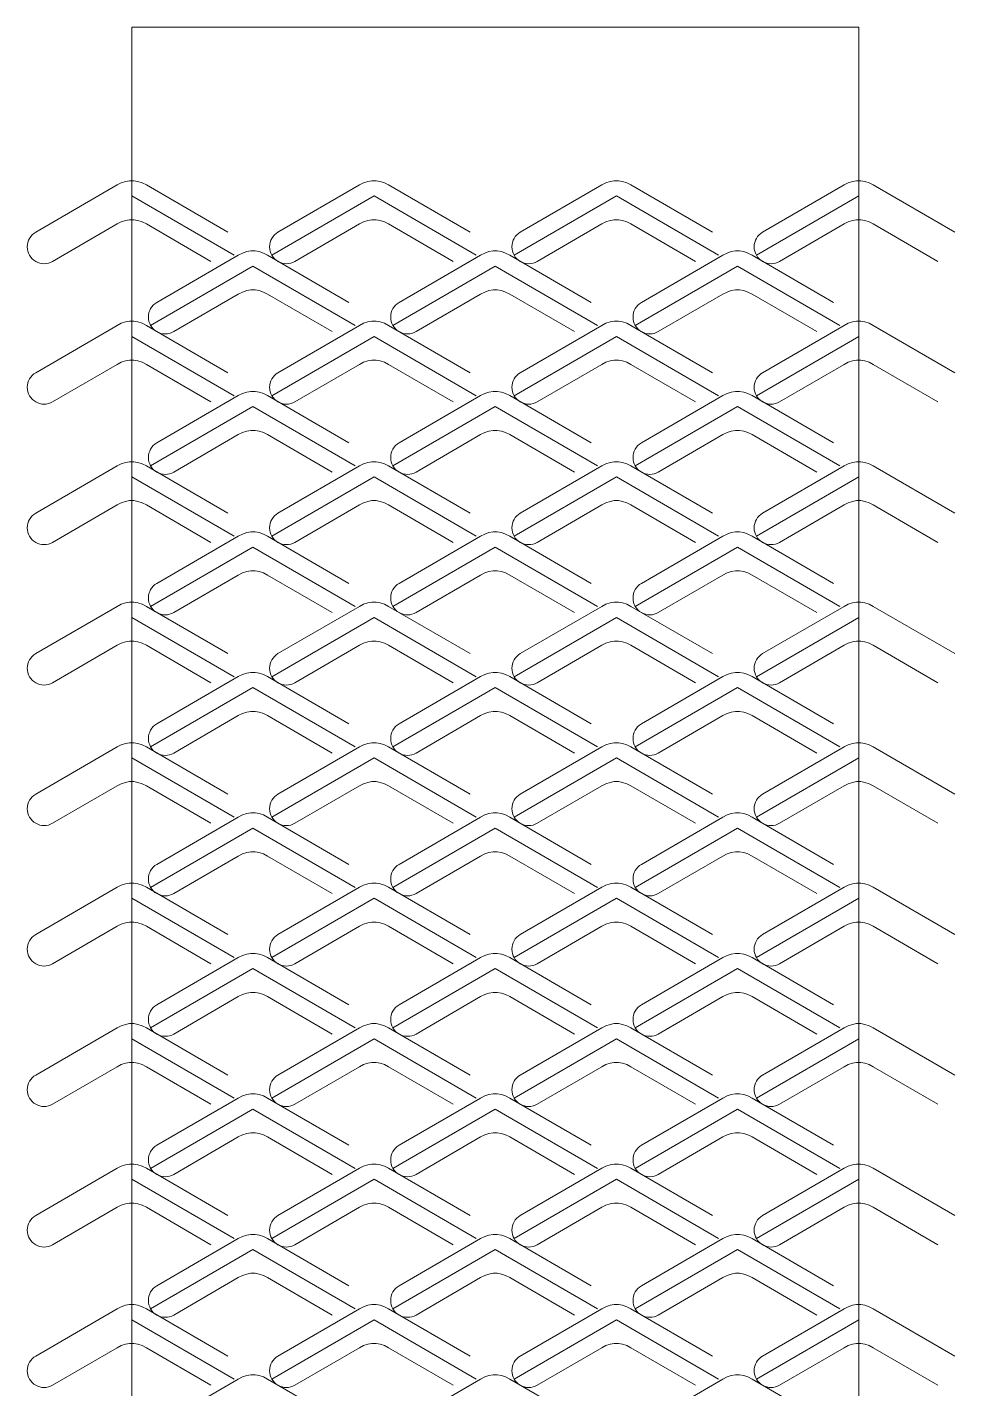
# Model space of a CAD drawing. Header units: metres. Extents: x -3 to 24, y 0 to 162.
# Drawn here: x -3.1 to 24.39, y 121.64 to 162 of the extents above; entities that cross this region are included whole.
import ezdxf

# ---------------------------------------------------------------- set-up
doc = ezdxf.new("R2010")
doc.units = ezdxf.units.M
doc.layers.add('TOP', color=1, linetype='Continuous', lineweight=0)

msp = doc.modelspace()

# ---------------------------------------------------------------- linework, layer by layer
at = {"layer": 'TOP'}
for p, q in [((-0.309, 157.388), (-0.185, 157.429)), ((-0.185, 157.429), (-0.062, 157.449)), ((-0.062, 157.449), (0.062, 157.449)), ((0.062, 157.449), (0.185, 157.429)), ((0.185, 157.429), (0.309, 157.388)), ((6.871, 157.388), (6.995, 157.429)), ((6.995, 157.429), (7.118, 157.449)), ((7.118, 157.449), (7.242, 157.449)), ((7.242, 157.449), (7.365, 157.429)), ((7.365, 157.429), (7.489, 157.388)), ((14.051, 157.388), (14.175, 157.429)), ((14.175, 157.429), (14.298, 157.449)), ((14.298, 157.449), (14.422, 157.449)), ((14.422, 157.449), (14.545, 157.429)), ((14.545, 157.429), (14.669, 157.388)), ((21.231, 157.388), (21.355, 157.429)), ((21.355, 157.429), (21.478, 157.449)), ((21.478, 157.449), (21.602, 157.449)), ((21.602, 157.449), (21.725, 157.429)), ((21.725, 157.429), (21.849, 157.388)), ((-2.847, 155.924), (-0.432, 157.326)), ((-0.432, 157.326), (-0.309, 157.388)), ((0.309, 157.388), (0.432, 157.326)), ((0.432, 157.326), (2.847, 155.924)), ((4.333, 155.924), (6.748, 157.326)), ((6.748, 157.326), (6.871, 157.388)), ((7.489, 157.388), (7.612, 157.326)), ((7.612, 157.326), (10.027, 155.924)), ((11.513, 155.924), (13.928, 157.326)), ((13.928, 157.326), (14.051, 157.388)), ((14.669, 157.388), (14.792, 157.326)), ((14.792, 157.326), (17.207, 155.924)), ((18.693, 155.924), (21.108, 157.326)), ((21.108, 157.326), (21.231, 157.388)), ((21.849, 157.388), (21.972, 157.326)), ((21.972, 157.326), (24.387, 155.924)), ((0, 157), (3.03, 155.241)), ((4.15, 155.241), (7.18, 157)), ((7.18, 157), (10.21, 155.241)), ((11.33, 155.241), (14.36, 157)), ((14.36, 157), (17.39, 155.241)), ((18.51, 155.241), (21.54, 157)), ((-0.432, 156.171), (-0.309, 156.233)), ((-0.309, 156.233), (-0.185, 156.274)), ((-0.185, 156.274), (-0.062, 156.294)), ((-0.062, 156.294), (0.062, 156.294)), ((0.062, 156.294), (0.185, 156.274)), ((0.185, 156.274), (0.309, 156.233)), ((0.309, 156.233), (0.432, 156.171)), ((6.748, 156.171), (6.871, 156.233)), ((6.871, 156.233), (6.995, 156.274)), ((6.995, 156.274), (7.118, 156.294)), ((7.118, 156.294), (7.242, 156.294)), ((7.242, 156.294), (7.365, 156.274)), ((7.365, 156.274), (7.489, 156.233)), ((7.489, 156.233), (7.612, 156.171)), ((13.928, 156.171), (14.051, 156.233)), ((14.051, 156.233), (14.175, 156.274)), ((14.175, 156.274), (14.298, 156.294)), ((14.298, 156.294), (14.422, 156.294)), ((14.422, 156.294), (14.545, 156.274)), ((14.545, 156.274), (14.669, 156.233)), ((14.669, 156.233), (14.792, 156.171)), ((21.108, 156.171), (21.231, 156.233)), ((21.231, 156.233), (21.355, 156.274)), ((21.355, 156.274), (21.478, 156.294)), ((21.478, 156.294), (21.602, 156.294)), ((21.602, 156.294), (21.725, 156.274)), ((21.725, 156.274), (21.849, 156.233)), ((21.849, 156.233), (21.972, 156.171)), ((-2.347, 155.058), (-0.432, 156.171)), ((0.432, 156.171), (2.347, 155.058)), ((4.833, 155.058), (6.748, 156.171)), ((7.612, 156.171), (9.527, 155.058)), ((12.013, 155.058), (13.928, 156.171)), ((14.792, 156.171), (16.707, 155.058)), ((19.193, 155.058), (21.108, 156.171)), ((21.972, 156.171), (23.887, 155.058)), ((0.743, 153.842), (3.158, 155.244)), ((3.158, 155.244), (3.281, 155.306)), ((3.281, 155.306), (3.405, 155.347)), ((3.405, 155.347), (3.528, 155.367)), ((3.528, 155.367), (3.652, 155.367)), ((3.652, 155.367), (3.775, 155.347)), ((3.775, 155.347), (3.899, 155.306)), ((3.899, 155.306), (4.022, 155.244)), ((4.022, 155.244), (6.437, 153.842)), ((7.923, 153.842), (10.338, 155.244)), ((10.338, 155.244), (10.461, 155.306)), ((10.461, 155.306), (10.585, 155.347)), ((10.585, 155.347), (10.708, 155.367)), ((10.708, 155.367), (10.832, 155.367)), ((10.832, 155.367), (10.955, 155.347)), ((10.955, 155.347), (11.079, 155.306)), ((11.079, 155.306), (11.202, 155.244)), ((11.202, 155.244), (13.617, 153.842)), ((15.103, 153.842), (17.518, 155.244)), ((17.518, 155.244), (17.641, 155.306)), ((17.641, 155.306), (17.765, 155.347)), ((17.765, 155.347), (17.888, 155.367)), ((17.888, 155.367), (18.012, 155.367)), ((18.012, 155.367), (18.135, 155.347)), ((18.135, 155.347), (18.259, 155.306)), ((18.259, 155.306), (18.382, 155.244)), ((18.382, 155.244), (20.797, 153.842)), ((0.56, 153.159), (3.59, 154.918)), ((3.59, 154.918), (6.62, 153.159)), ((7.74, 153.159), (10.77, 154.918)), ((10.77, 154.918), (13.8, 153.159)), ((14.92, 153.159), (17.95, 154.918)), ((17.95, 154.918), (20.98, 153.159)), ((3.281, 154.151), (3.405, 154.192)), ((3.405, 154.192), (3.528, 154.212)), ((3.528, 154.212), (3.652, 154.212)), ((3.652, 154.212), (3.775, 154.192)), ((3.775, 154.192), (3.899, 154.151)), ((10.461, 154.151), (10.585, 154.192)), ((10.585, 154.192), (10.708, 154.212)), ((10.708, 154.212), (10.832, 154.212)), ((10.832, 154.212), (10.955, 154.192)), ((10.955, 154.192), (11.079, 154.151)), ((17.641, 154.151), (17.765, 154.192)), ((17.765, 154.192), (17.888, 154.212)), ((17.888, 154.212), (18.012, 154.212)), ((18.012, 154.212), (18.135, 154.192)), ((18.135, 154.192), (18.259, 154.151)), ((1.243, 152.976), (3.158, 154.089)), ((3.158, 154.089), (3.281, 154.151)), ((3.899, 154.151), (4.022, 154.089)), ((4.022, 154.089), (5.937, 152.976)), ((8.423, 152.976), (10.338, 154.089)), ((10.338, 154.089), (10.461, 154.151)), ((11.079, 154.151), (11.202, 154.089)), ((11.202, 154.089), (13.117, 152.976)), ((15.603, 152.976), (17.518, 154.089)), ((17.518, 154.089), (17.641, 154.151)), ((18.259, 154.151), (18.382, 154.089)), ((18.382, 154.089), (20.297, 152.976)), ((-2.847, 151.76), (-0.432, 153.162)), ((-0.432, 153.162), (-0.309, 153.223)), ((-0.309, 153.223), (-0.185, 153.264)), ((-0.185, 153.264), (-0.062, 153.285)), ((-0.062, 153.285), (0.062, 153.285)), ((0.062, 153.285), (0.185, 153.264)), ((0.185, 153.264), (0.309, 153.223)), ((0.309, 153.223), (0.432, 153.162)), ((0.432, 153.162), (2.847, 151.76)), ((4.333, 151.76), (6.748, 153.162)), ((6.748, 153.162), (6.871, 153.223)), ((6.871, 153.223), (6.995, 153.264)), ((6.995, 153.264), (7.118, 153.285)), ((7.118, 153.285), (7.242, 153.285)), ((7.242, 153.285), (7.365, 153.264)), ((7.365, 153.264), (7.489, 153.223)), ((7.489, 153.223), (7.612, 153.162)), ((7.612, 153.162), (10.027, 151.76)), ((11.513, 151.76), (13.928, 153.162)), ((13.928, 153.162), (14.051, 153.223)), ((14.051, 153.223), (14.175, 153.264)), ((14.175, 153.264), (14.298, 153.285)), ((14.298, 153.285), (14.422, 153.285)), ((14.422, 153.285), (14.545, 153.264)), ((14.545, 153.264), (14.669, 153.223)), ((14.669, 153.223), (14.792, 153.162)), ((14.792, 153.162), (17.207, 151.76)), ((18.693, 151.76), (21.108, 153.162)), ((21.108, 153.162), (21.231, 153.223)), ((21.231, 153.223), (21.355, 153.264)), ((21.355, 153.264), (21.478, 153.285)), ((21.478, 153.285), (21.602, 153.285)), ((21.602, 153.285), (21.725, 153.264)), ((21.725, 153.264), (21.849, 153.223)), ((21.849, 153.223), (21.972, 153.162)), ((21.972, 153.162), (24.387, 151.76)), ((0, 152.836), (3.03, 151.077)), ((4.15, 151.077), (7.18, 152.836)), ((7.18, 152.836), (10.21, 151.077)), ((11.33, 151.077), (14.36, 152.836)), ((14.36, 152.836), (17.39, 151.077)), ((18.51, 151.077), (21.54, 152.836)), ((-2.347, 150.894), (-0.432, 152.007)), ((-0.432, 152.007), (-0.309, 152.069)), ((-0.309, 152.069), (-0.185, 152.11)), ((-0.185, 152.11), (-0.062, 152.13)), ((-0.062, 152.13), (0.062, 152.13)), ((0.062, 152.13), (0.185, 152.11)), ((0.185, 152.11), (0.309, 152.069)), ((0.309, 152.069), (0.432, 152.007)), ((0.432, 152.007), (2.347, 150.894)), ((4.833, 150.894), (6.748, 152.007)), ((6.748, 152.007), (6.871, 152.069)), ((6.871, 152.069), (6.995, 152.11)), ((6.995, 152.11), (7.118, 152.13)), ((7.118, 152.13), (7.242, 152.13)), ((7.242, 152.13), (7.365, 152.11)), ((7.365, 152.11), (7.489, 152.069)), ((7.489, 152.069), (7.612, 152.007)), ((7.612, 152.007), (9.527, 150.894)), ((12.013, 150.894), (13.928, 152.007)), ((13.928, 152.007), (14.051, 152.069)), ((14.051, 152.069), (14.175, 152.11)), ((14.175, 152.11), (14.298, 152.13)), ((14.298, 152.13), (14.422, 152.13)), ((14.422, 152.13), (14.545, 152.11)), ((14.545, 152.11), (14.669, 152.069)), ((14.669, 152.069), (14.792, 152.007)), ((14.792, 152.007), (16.707, 150.894)), ((19.193, 150.894), (21.108, 152.007)), ((21.108, 152.007), (21.231, 152.069)), ((21.231, 152.069), (21.355, 152.11)), ((21.355, 152.11), (21.478, 152.13)), ((21.478, 152.13), (21.602, 152.13)), ((21.602, 152.13), (21.725, 152.11)), ((21.725, 152.11), (21.849, 152.069)), ((21.849, 152.069), (21.972, 152.007)), ((21.972, 152.007), (23.887, 150.894)), ((0.743, 149.678), (3.158, 151.08)), ((3.158, 151.08), (3.281, 151.141)), ((3.281, 151.141), (3.405, 151.182)), ((3.405, 151.182), (3.528, 151.203)), ((3.528, 151.203), (3.652, 151.203)), ((3.652, 151.203), (3.775, 151.182)), ((3.775, 151.182), (3.899, 151.141)), ((3.899, 151.141), (4.022, 151.08)), ((4.022, 151.08), (6.437, 149.678)), ((7.923, 149.678), (10.338, 151.08)), ((10.338, 151.08), (10.461, 151.141)), ((10.461, 151.141), (10.585, 151.182)), ((10.585, 151.182), (10.708, 151.203)), ((10.708, 151.203), (10.832, 151.203)), ((10.832, 151.203), (10.955, 151.182)), ((10.955, 151.182), (11.079, 151.141)), ((11.079, 151.141), (11.202, 151.08)), ((11.202, 151.08), (13.617, 149.678)), ((15.103, 149.678), (17.518, 151.08)), ((17.518, 151.08), (17.641, 151.141)), ((17.641, 151.141), (17.765, 151.182)), ((17.765, 151.182), (17.888, 151.203)), ((17.888, 151.203), (18.012, 151.203)), ((18.012, 151.203), (18.135, 151.182)), ((18.135, 151.182), (18.259, 151.141)), ((18.259, 151.141), (18.382, 151.08)), ((18.382, 151.08), (20.797, 149.678)), ((0.56, 148.995), (3.59, 150.753)), ((3.59, 150.753), (6.62, 148.995)), ((7.74, 148.995), (10.77, 150.753)), ((10.77, 150.753), (13.8, 148.995)), ((14.92, 148.995), (17.95, 150.753)), ((17.95, 150.753), (20.98, 148.995)), ((1.243, 148.812), (3.158, 149.925)), ((3.158, 149.925), (3.281, 149.986)), ((3.281, 149.986), (3.405, 150.027)), ((3.405, 150.027), (3.528, 150.048)), ((3.528, 150.048), (3.652, 150.048)), ((3.652, 150.048), (3.775, 150.027)), ((3.775, 150.027), (3.899, 149.986)), ((3.899, 149.986), (4.022, 149.925)), ((4.022, 149.925), (5.937, 148.812)), ((8.423, 148.812), (10.338, 149.925)), ((10.338, 149.925), (10.461, 149.986)), ((10.461, 149.986), (10.585, 150.027)), ((10.585, 150.027), (10.708, 150.048)), ((10.708, 150.048), (10.832, 150.048)), ((10.832, 150.048), (10.955, 150.027)), ((10.955, 150.027), (11.079, 149.986)), ((11.079, 149.986), (11.202, 149.925)), ((11.202, 149.925), (13.117, 148.812)), ((15.603, 148.812), (17.518, 149.925)), ((17.518, 149.925), (17.641, 149.986)), ((17.641, 149.986), (17.765, 150.027)), ((17.765, 150.027), (17.888, 150.048)), ((17.888, 150.048), (18.012, 150.048)), ((18.012, 150.048), (18.135, 150.027)), ((18.135, 150.027), (18.259, 149.986)), ((18.259, 149.986), (18.382, 149.925)), ((18.382, 149.925), (20.297, 148.812)), ((-2.847, 147.595), (-0.432, 148.998)), ((-0.432, 148.998), (-0.309, 149.059)), ((-0.309, 149.059), (-0.185, 149.1)), ((-0.185, 149.1), (-0.062, 149.12)), ((-0.062, 149.12), (0.062, 149.12)), ((0.062, 149.12), (0.185, 149.1)), ((0.185, 149.1), (0.309, 149.059)), ((0.309, 149.059), (0.432, 148.998)), ((0.432, 148.998), (2.847, 147.595)), ((4.333, 147.595), (6.748, 148.998)), ((6.748, 148.998), (6.871, 149.059)), ((6.871, 149.059), (6.995, 149.1)), ((6.995, 149.1), (7.118, 149.12)), ((7.118, 149.12), (7.242, 149.12)), ((7.242, 149.12), (7.365, 149.1)), ((7.365, 149.1), (7.489, 149.059)), ((7.489, 149.059), (7.612, 148.998)), ((7.612, 148.998), (10.027, 147.595)), ((11.513, 147.595), (13.928, 148.998)), ((13.928, 148.998), (14.051, 149.059)), ((14.051, 149.059), (14.175, 149.1)), ((14.175, 149.1), (14.298, 149.12)), ((14.298, 149.12), (14.422, 149.12)), ((14.422, 149.12), (14.545, 149.1)), ((14.545, 149.1), (14.669, 149.059)), ((14.669, 149.059), (14.792, 148.998)), ((14.792, 148.998), (17.207, 147.595)), ((18.693, 147.595), (21.108, 148.998)), ((21.108, 148.998), (21.231, 149.059)), ((21.231, 149.059), (21.355, 149.1)), ((21.355, 149.1), (21.478, 149.12)), ((21.478, 149.12), (21.602, 149.12)), ((21.602, 149.12), (21.725, 149.1)), ((21.725, 149.1), (21.849, 149.059)), ((21.849, 149.059), (21.972, 148.998)), ((21.972, 148.998), (24.387, 147.595)), ((0, 148.671), (3.03, 146.912)), ((4.15, 146.912), (7.18, 148.671)), ((7.18, 148.671), (10.21, 146.912)), ((11.33, 146.912), (14.36, 148.671)), ((14.36, 148.671), (17.39, 146.912)), ((18.51, 146.912), (21.54, 148.671)), ((-2.347, 146.729), (-0.432, 147.843)), ((-0.432, 147.843), (-0.309, 147.904)), ((-0.309, 147.904), (-0.185, 147.945)), ((-0.185, 147.945), (-0.062, 147.966)), ((-0.062, 147.966), (0.062, 147.966)), ((0.062, 147.966), (0.185, 147.945)), ((0.185, 147.945), (0.309, 147.904)), ((0.309, 147.904), (0.432, 147.843)), ((0.432, 147.843), (2.347, 146.729)), ((4.833, 146.729), (6.748, 147.843)), ((6.748, 147.843), (6.871, 147.904)), ((6.871, 147.904), (6.995, 147.945)), ((6.995, 147.945), (7.118, 147.966)), ((7.118, 147.966), (7.242, 147.966)), ((7.242, 147.966), (7.365, 147.945)), ((7.365, 147.945), (7.489, 147.904)), ((7.489, 147.904), (7.612, 147.843)), ((7.612, 147.843), (9.527, 146.729)), ((12.013, 146.729), (13.928, 147.843)), ((13.928, 147.843), (14.051, 147.904)), ((14.051, 147.904), (14.175, 147.945)), ((14.175, 147.945), (14.298, 147.966)), ((14.298, 147.966), (14.422, 147.966)), ((14.422, 147.966), (14.545, 147.945)), ((14.545, 147.945), (14.669, 147.904)), ((14.669, 147.904), (14.792, 147.843)), ((14.792, 147.843), (16.707, 146.729)), ((19.193, 146.729), (21.108, 147.843)), ((21.108, 147.843), (21.231, 147.904)), ((21.231, 147.904), (21.355, 147.945)), ((21.355, 147.945), (21.478, 147.966)), ((21.478, 147.966), (21.602, 147.966)), ((21.602, 147.966), (21.725, 147.945)), ((21.725, 147.945), (21.849, 147.904)), ((21.849, 147.904), (21.972, 147.843)), ((21.972, 147.843), (23.887, 146.729)), ((0.743, 145.513), (3.158, 146.915)), ((3.158, 146.915), (3.281, 146.977)), ((3.281, 146.977), (3.405, 147.018)), ((3.405, 147.018), (3.528, 147.038)), ((3.528, 147.038), (3.652, 147.038)), ((3.652, 147.038), (3.775, 147.018)), ((3.775, 147.018), (3.899, 146.977)), ((3.899, 146.977), (4.022, 146.915)), ((4.022, 146.915), (6.437, 145.513)), ((7.923, 145.513), (10.338, 146.915)), ((10.338, 146.915), (10.461, 146.977)), ((10.461, 146.977), (10.585, 147.018)), ((10.585, 147.018), (10.708, 147.038)), ((10.708, 147.038), (10.832, 147.038)), ((10.832, 147.038), (10.955, 147.018)), ((10.955, 147.018), (11.079, 146.977)), ((11.079, 146.977), (11.202, 146.915)), ((11.202, 146.915), (13.617, 145.513)), ((15.103, 145.513), (17.518, 146.915)), ((17.518, 146.915), (17.641, 146.977)), ((17.641, 146.977), (17.765, 147.018)), ((17.765, 147.018), (17.888, 147.038)), ((17.888, 147.038), (18.012, 147.038)), ((18.012, 147.038), (18.135, 147.018)), ((18.135, 147.018), (18.259, 146.977)), ((18.259, 146.977), (18.382, 146.915)), ((18.382, 146.915), (20.797, 145.513)), ((0.56, 144.83), (3.59, 146.589)), ((3.59, 146.589), (6.62, 144.83)), ((7.74, 144.83), (10.77, 146.589)), ((10.77, 146.589), (13.8, 144.83)), ((14.92, 144.83), (17.95, 146.589)), ((17.95, 146.589), (20.98, 144.83)), ((1.243, 144.647), (3.158, 145.76)), ((3.158, 145.76), (3.281, 145.822)), ((3.281, 145.822), (3.405, 145.863)), ((3.405, 145.863), (3.528, 145.883)), ((3.528, 145.883), (3.652, 145.883)), ((3.652, 145.883), (3.775, 145.863)), ((3.775, 145.863), (3.899, 145.822)), ((3.899, 145.822), (4.022, 145.76)), ((4.022, 145.76), (5.937, 144.647)), ((8.423, 144.647), (10.338, 145.76)), ((10.338, 145.76), (10.461, 145.822)), ((10.461, 145.822), (10.585, 145.863)), ((10.585, 145.863), (10.708, 145.883)), ((10.708, 145.883), (10.832, 145.883)), ((10.832, 145.883), (10.955, 145.863)), ((10.955, 145.863), (11.079, 145.822)), ((11.079, 145.822), (11.202, 145.76)), ((11.202, 145.76), (13.117, 144.647)), ((15.603, 144.647), (17.518, 145.76)), ((17.518, 145.76), (17.641, 145.822)), ((17.641, 145.822), (17.765, 145.863)), ((17.765, 145.863), (17.888, 145.883)), ((17.888, 145.883), (18.012, 145.883)), ((18.012, 145.883), (18.135, 145.863)), ((18.135, 145.863), (18.259, 145.822)), ((18.259, 145.822), (18.382, 145.76)), ((18.382, 145.76), (20.297, 144.647)), ((-0.432, 144.833), (-0.309, 144.895)), ((-0.309, 144.895), (-0.185, 144.936)), ((-0.185, 144.936), (-0.062, 144.956)), ((-0.062, 144.956), (0.062, 144.956)), ((0.062, 144.956), (0.185, 144.936)), ((0.185, 144.936), (0.309, 144.895)), ((0.309, 144.895), (0.432, 144.833)), ((6.748, 144.833), (6.871, 144.895)), ((6.871, 144.895), (6.995, 144.936)), ((6.995, 144.936), (7.118, 144.956)), ((7.118, 144.956), (7.242, 144.956)), ((7.242, 144.956), (7.365, 144.936)), ((7.365, 144.936), (7.489, 144.895)), ((7.489, 144.895), (7.612, 144.833)), ((13.928, 144.833), (14.051, 144.895)), ((14.051, 144.895), (14.175, 144.936)), ((14.175, 144.936), (14.298, 144.956)), ((14.298, 144.956), (14.422, 144.956)), ((14.422, 144.956), (14.545, 144.936)), ((14.545, 144.936), (14.669, 144.895)), ((14.669, 144.895), (14.792, 144.833)), ((21.108, 144.833), (21.231, 144.895)), ((21.231, 144.895), (21.355, 144.936)), ((21.355, 144.936), (21.478, 144.956)), ((21.478, 144.956), (21.602, 144.956)), ((21.602, 144.956), (21.725, 144.936)), ((21.725, 144.936), (21.849, 144.895)), ((21.849, 144.895), (21.972, 144.833)), ((-2.847, 143.431), (-0.432, 144.833)), ((0, 144.507), (3.03, 142.748)), ((0.432, 144.833), (2.847, 143.431)), ((4.15, 142.748), (7.18, 144.507)), ((4.333, 143.431), (6.748, 144.833)), ((7.18, 144.507), (10.21, 142.748)), ((7.612, 144.833), (10.027, 143.431)), ((11.33, 142.748), (14.36, 144.507)), ((11.513, 143.431), (13.928, 144.833)), ((14.36, 144.507), (17.39, 142.748)), ((14.792, 144.833), (17.207, 143.431)), ((18.51, 142.748), (21.54, 144.507)), ((18.693, 143.431), (21.108, 144.833)), ((21.972, 144.833), (24.387, 143.431)), ((-0.432, 143.678), (-0.309, 143.74)), ((-0.309, 143.74), (-0.185, 143.781)), ((-0.185, 143.781), (-0.062, 143.801)), ((-0.062, 143.801), (0.062, 143.801)), ((0.062, 143.801), (0.185, 143.781)), ((0.185, 143.781), (0.309, 143.74)), ((0.309, 143.74), (0.432, 143.678)), ((6.748, 143.678), (6.871, 143.74)), ((6.871, 143.74), (6.995, 143.781)), ((6.995, 143.781), (7.118, 143.801)), ((7.118, 143.801), (7.242, 143.801)), ((7.242, 143.801), (7.365, 143.781)), ((7.365, 143.781), (7.489, 143.74)), ((7.489, 143.74), (7.612, 143.678)), ((13.928, 143.678), (14.051, 143.74)), ((14.051, 143.74), (14.175, 143.781)), ((14.175, 143.781), (14.298, 143.801)), ((14.298, 143.801), (14.422, 143.801)), ((14.422, 143.801), (14.545, 143.781)), ((14.545, 143.781), (14.669, 143.74)), ((14.669, 143.74), (14.792, 143.678)), ((21.108, 143.678), (21.231, 143.74)), ((21.231, 143.74), (21.355, 143.781)), ((21.355, 143.781), (21.478, 143.801)), ((21.478, 143.801), (21.602, 143.801)), ((21.602, 143.801), (21.725, 143.781)), ((21.725, 143.781), (21.849, 143.74)), ((21.849, 143.74), (21.972, 143.678)), ((-2.347, 142.565), (-0.432, 143.678)), ((0.432, 143.678), (2.347, 142.565)), ((4.833, 142.565), (6.748, 143.678)), ((7.612, 143.678), (9.527, 142.565)), ((12.013, 142.565), (13.928, 143.678)), ((14.792, 143.678), (16.707, 142.565)), ((19.193, 142.565), (21.108, 143.678)), ((21.972, 143.678), (23.887, 142.565)), ((0.743, 141.349), (3.158, 142.751)), ((3.158, 142.751), (3.281, 142.812)), ((3.281, 142.812), (3.405, 142.853)), ((3.405, 142.853), (3.528, 142.874)), ((3.528, 142.874), (3.652, 142.874)), ((3.652, 142.874), (3.775, 142.853)), ((3.775, 142.853), (3.899, 142.812)), ((3.899, 142.812), (4.022, 142.751)), ((4.022, 142.751), (6.437, 141.349)), ((7.923, 141.349), (10.338, 142.751)), ((10.338, 142.751), (10.461, 142.812)), ((10.461, 142.812), (10.585, 142.853)), ((10.585, 142.853), (10.708, 142.874)), ((10.708, 142.874), (10.832, 142.874)), ((10.832, 142.874), (10.955, 142.853)), ((10.955, 142.853), (11.079, 142.812)), ((11.079, 142.812), (11.202, 142.751)), ((11.202, 142.751), (13.617, 141.349)), ((15.103, 141.349), (17.518, 142.751)), ((17.518, 142.751), (17.641, 142.812)), ((17.641, 142.812), (17.765, 142.853)), ((17.765, 142.853), (17.888, 142.874)), ((17.888, 142.874), (18.012, 142.874)), ((18.012, 142.874), (18.135, 142.853)), ((18.135, 142.853), (18.259, 142.812)), ((18.259, 142.812), (18.382, 142.751)), ((18.382, 142.751), (20.797, 141.349)), ((0.56, 140.666), (3.59, 142.425)), ((3.59, 142.425), (6.62, 140.666)), ((7.74, 140.666), (10.77, 142.425)), ((10.77, 142.425), (13.8, 140.666)), ((14.92, 140.666), (17.95, 142.425)), ((17.95, 142.425), (20.98, 140.666)), ((3.281, 141.658), (3.405, 141.699)), ((3.405, 141.699), (3.528, 141.719)), ((3.528, 141.719), (3.652, 141.719)), ((3.652, 141.719), (3.775, 141.699)), ((3.775, 141.699), (3.899, 141.658)), ((10.461, 141.658), (10.585, 141.699)), ((10.585, 141.699), (10.708, 141.719)), ((10.708, 141.719), (10.832, 141.719)), ((10.832, 141.719), (10.955, 141.699)), ((10.955, 141.699), (11.079, 141.658)), ((17.641, 141.658), (17.765, 141.699)), ((17.765, 141.699), (17.888, 141.719)), ((17.888, 141.719), (18.012, 141.719)), ((18.012, 141.719), (18.135, 141.699)), ((18.135, 141.699), (18.259, 141.658)), ((1.243, 140.483), (3.158, 141.596)), ((3.158, 141.596), (3.281, 141.658)), ((3.899, 141.658), (4.022, 141.596)), ((4.022, 141.596), (5.937, 140.483)), ((8.423, 140.483), (10.338, 141.596)), ((10.338, 141.596), (10.461, 141.658)), ((11.079, 141.658), (11.202, 141.596)), ((11.202, 141.596), (13.117, 140.483)), ((15.603, 140.483), (17.518, 141.596)), ((17.518, 141.596), (17.641, 141.658)), ((18.259, 141.658), (18.382, 141.596)), ((18.382, 141.596), (20.297, 140.483)), ((-2.847, 139.267), (-0.432, 140.669)), ((-0.432, 140.669), (-0.309, 140.73)), ((-0.309, 140.73), (-0.185, 140.771)), ((-0.185, 140.771), (-0.062, 140.792)), ((-0.062, 140.792), (0.062, 140.792)), ((0.062, 140.792), (0.185, 140.771)), ((0.185, 140.771), (0.309, 140.73)), ((0.309, 140.73), (0.432, 140.669)), ((0.432, 140.669), (2.847, 139.267)), ((4.333, 139.267), (6.748, 140.669)), ((6.748, 140.669), (6.871, 140.73)), ((6.871, 140.73), (6.995, 140.771)), ((6.995, 140.771), (7.118, 140.792)), ((7.118, 140.792), (7.242, 140.792)), ((7.242, 140.792), (7.365, 140.771)), ((7.365, 140.771), (7.489, 140.73)), ((7.489, 140.73), (7.612, 140.669)), ((7.612, 140.669), (10.027, 139.267)), ((11.513, 139.267), (13.928, 140.669)), ((13.928, 140.669), (14.051, 140.73)), ((14.051, 140.73), (14.175, 140.771)), ((14.175, 140.771), (14.298, 140.792)), ((14.298, 140.792), (14.422, 140.792)), ((14.422, 140.792), (14.545, 140.771)), ((14.545, 140.771), (14.669, 140.73)), ((14.669, 140.73), (14.792, 140.669)), ((14.792, 140.669), (17.207, 139.267)), ((18.693, 139.267), (21.108, 140.669)), ((21.108, 140.669), (21.231, 140.73)), ((21.231, 140.73), (21.355, 140.771)), ((21.355, 140.771), (21.478, 140.792)), ((21.478, 140.792), (21.602, 140.792)), ((21.602, 140.792), (21.725, 140.771)), ((21.725, 140.771), (21.849, 140.73)), ((21.849, 140.73), (21.972, 140.669)), ((21.972, 140.669), (24.387, 139.267)), ((0, 140.342), (3.03, 138.584)), ((4.15, 138.584), (7.18, 140.342)), ((7.18, 140.342), (10.21, 138.584)), ((11.33, 138.584), (14.36, 140.342)), ((14.36, 140.342), (17.39, 138.584)), ((18.51, 138.584), (21.54, 140.342)), ((-2.347, 138.401), (-0.432, 139.514)), ((-0.432, 139.514), (-0.309, 139.575)), ((-0.309, 139.575), (-0.185, 139.616)), ((-0.185, 139.616), (-0.062, 139.637)), ((-0.062, 139.637), (0.062, 139.637)), ((0.062, 139.637), (0.185, 139.616)), ((0.185, 139.616), (0.309, 139.575)), ((0.309, 139.575), (0.432, 139.514)), ((0.432, 139.514), (2.347, 138.401)), ((4.833, 138.401), (6.748, 139.514)), ((6.748, 139.514), (6.871, 139.575)), ((6.871, 139.575), (6.995, 139.616)), ((6.995, 139.616), (7.118, 139.637)), ((7.118, 139.637), (7.242, 139.637)), ((7.242, 139.637), (7.365, 139.616)), ((7.365, 139.616), (7.489, 139.575)), ((7.489, 139.575), (7.612, 139.514)), ((7.612, 139.514), (9.527, 138.401)), ((12.013, 138.401), (13.928, 139.514)), ((13.928, 139.514), (14.051, 139.575)), ((14.051, 139.575), (14.175, 139.616)), ((14.175, 139.616), (14.298, 139.637)), ((14.298, 139.637), (14.422, 139.637)), ((14.422, 139.637), (14.545, 139.616)), ((14.545, 139.616), (14.669, 139.575)), ((14.669, 139.575), (14.792, 139.514)), ((14.792, 139.514), (16.707, 138.401)), ((19.193, 138.401), (21.108, 139.514)), ((21.108, 139.514), (21.231, 139.575)), ((21.231, 139.575), (21.355, 139.616)), ((21.355, 139.616), (21.478, 139.637)), ((21.478, 139.637), (21.602, 139.637)), ((21.602, 139.637), (21.725, 139.616)), ((21.725, 139.616), (21.849, 139.575)), ((21.849, 139.575), (21.972, 139.514)), ((21.972, 139.514), (23.887, 138.401)), ((0.743, 137.184), (3.158, 138.587)), ((3.158, 138.587), (3.281, 138.648)), ((3.281, 138.648), (3.405, 138.689)), ((3.405, 138.689), (3.528, 138.71)), ((3.528, 138.71), (3.652, 138.71)), ((3.652, 138.71), (3.775, 138.689)), ((3.775, 138.689), (3.899, 138.648)), ((3.899, 138.648), (4.022, 138.587)), ((4.022, 138.587), (6.437, 137.184)), ((7.923, 137.184), (10.338, 138.587)), ((10.338, 138.587), (10.461, 138.648)), ((10.461, 138.648), (10.585, 138.689)), ((10.585, 138.689), (10.708, 138.71)), ((10.708, 138.71), (10.832, 138.71)), ((10.832, 138.71), (10.955, 138.689)), ((10.955, 138.689), (11.079, 138.648)), ((11.079, 138.648), (11.202, 138.587)), ((11.202, 138.587), (13.617, 137.184)), ((15.103, 137.184), (17.518, 138.587)), ((17.518, 138.587), (17.641, 138.648)), ((17.641, 138.648), (17.765, 138.689)), ((17.765, 138.689), (17.888, 138.71)), ((17.888, 138.71), (18.012, 138.71)), ((18.012, 138.71), (18.135, 138.689)), ((18.135, 138.689), (18.259, 138.648)), ((18.259, 138.648), (18.382, 138.587)), ((18.382, 138.587), (20.797, 137.184)), ((0.56, 136.501), (3.59, 138.26)), ((3.59, 138.26), (6.62, 136.501)), ((7.74, 136.501), (10.77, 138.26)), ((10.77, 138.26), (13.8, 136.501)), ((14.92, 136.501), (17.95, 138.26)), ((17.95, 138.26), (20.98, 136.501)), ((1.243, 136.318), (3.158, 137.432)), ((3.158, 137.432), (3.281, 137.493)), ((3.281, 137.493), (3.405, 137.534)), ((3.405, 137.534), (3.528, 137.555)), ((3.528, 137.555), (3.652, 137.555)), ((3.652, 137.555), (3.775, 137.534)), ((3.775, 137.534), (3.899, 137.493)), ((3.899, 137.493), (4.022, 137.432)), ((4.022, 137.432), (5.937, 136.318)), ((8.423, 136.318), (10.338, 137.432)), ((10.338, 137.432), (10.461, 137.493)), ((10.461, 137.493), (10.585, 137.534)), ((10.585, 137.534), (10.708, 137.555)), ((10.708, 137.555), (10.832, 137.555)), ((10.832, 137.555), (10.955, 137.534)), ((10.955, 137.534), (11.079, 137.493)), ((11.079, 137.493), (11.202, 137.432)), ((11.202, 137.432), (13.117, 136.318)), ((15.603, 136.318), (17.518, 137.432)), ((17.518, 137.432), (17.641, 137.493)), ((17.641, 137.493), (17.765, 137.534)), ((17.765, 137.534), (17.888, 137.555)), ((17.888, 137.555), (18.012, 137.555)), ((18.012, 137.555), (18.135, 137.534)), ((18.135, 137.534), (18.259, 137.493)), ((18.259, 137.493), (18.382, 137.432)), ((18.382, 137.432), (20.297, 136.318)), ((-2.847, 135.102), (-0.432, 136.504)), ((-0.432, 136.504), (-0.309, 136.566)), ((-0.309, 136.566), (-0.185, 136.607)), ((-0.185, 136.607), (-0.062, 136.627)), ((-0.062, 136.627), (0.062, 136.627)), ((0.062, 136.627), (0.185, 136.607)), ((0.185, 136.607), (0.309, 136.566)), ((0.309, 136.566), (0.432, 136.504)), ((0.432, 136.504), (2.847, 135.102)), ((4.333, 135.102), (6.748, 136.504)), ((6.748, 136.504), (6.871, 136.566)), ((6.871, 136.566), (6.995, 136.607)), ((6.995, 136.607), (7.118, 136.627)), ((7.118, 136.627), (7.242, 136.627)), ((7.242, 136.627), (7.365, 136.607)), ((7.365, 136.607), (7.489, 136.566)), ((7.489, 136.566), (7.612, 136.504)), ((7.612, 136.504), (10.027, 135.102)), ((11.513, 135.102), (13.928, 136.504)), ((13.928, 136.504), (14.051, 136.566)), ((14.051, 136.566), (14.175, 136.607)), ((14.175, 136.607), (14.298, 136.627)), ((14.298, 136.627), (14.422, 136.627)), ((14.422, 136.627), (14.545, 136.607)), ((14.545, 136.607), (14.669, 136.566)), ((14.669, 136.566), (14.792, 136.504)), ((14.792, 136.504), (17.207, 135.102)), ((18.693, 135.102), (21.108, 136.504)), ((21.108, 136.504), (21.231, 136.566)), ((21.231, 136.566), (21.355, 136.607)), ((21.355, 136.607), (21.478, 136.627)), ((21.478, 136.627), (21.602, 136.627)), ((21.602, 136.627), (21.725, 136.607)), ((21.725, 136.607), (21.849, 136.566)), ((21.849, 136.566), (21.972, 136.504)), ((21.972, 136.504), (24.387, 135.102)), ((0, 136.178), (3.03, 134.419)), ((4.15, 134.419), (7.18, 136.178)), ((7.18, 136.178), (10.21, 134.419)), ((11.33, 134.419), (14.36, 136.178)), ((14.36, 136.178), (17.39, 134.419)), ((18.51, 134.419), (21.54, 136.178)), ((-2.347, 134.236), (-0.432, 135.349)), ((-0.432, 135.349), (-0.309, 135.411)), ((-0.309, 135.411), (-0.185, 135.452)), ((-0.185, 135.452), (-0.062, 135.473)), ((-0.062, 135.473), (0.062, 135.473)), ((0.062, 135.473), (0.185, 135.452)), ((0.185, 135.452), (0.309, 135.411)), ((0.309, 135.411), (0.432, 135.349)), ((0.432, 135.349), (2.347, 134.236)), ((4.833, 134.236), (6.748, 135.349)), ((6.748, 135.349), (6.871, 135.411)), ((6.871, 135.411), (6.995, 135.452)), ((6.995, 135.452), (7.118, 135.473)), ((7.118, 135.473), (7.242, 135.473)), ((7.242, 135.473), (7.365, 135.452)), ((7.365, 135.452), (7.489, 135.411)), ((7.489, 135.411), (7.612, 135.349)), ((7.612, 135.349), (9.527, 134.236)), ((12.013, 134.236), (13.928, 135.349)), ((13.928, 135.349), (14.051, 135.411)), ((14.051, 135.411), (14.175, 135.452)), ((14.175, 135.452), (14.298, 135.473)), ((14.298, 135.473), (14.422, 135.473)), ((14.422, 135.473), (14.545, 135.452)), ((14.545, 135.452), (14.669, 135.411)), ((14.669, 135.411), (14.792, 135.349)), ((14.792, 135.349), (16.707, 134.236)), ((19.193, 134.236), (21.108, 135.349)), ((21.108, 135.349), (21.231, 135.411)), ((21.231, 135.411), (21.355, 135.452)), ((21.355, 135.452), (21.478, 135.473)), ((21.478, 135.473), (21.602, 135.473)), ((21.602, 135.473), (21.725, 135.452)), ((21.725, 135.452), (21.849, 135.411)), ((21.849, 135.411), (21.972, 135.349)), ((21.972, 135.349), (23.887, 134.236)), ((0.743, 133.02), (3.158, 134.422)), ((3.158, 134.422), (3.281, 134.484)), ((3.281, 134.484), (3.405, 134.525)), ((3.405, 134.525), (3.528, 134.545)), ((3.528, 134.545), (3.652, 134.545)), ((3.652, 134.545), (3.775, 134.525)), ((3.775, 134.525), (3.899, 134.484)), ((3.899, 134.484), (4.022, 134.422)), ((4.022, 134.422), (6.437, 133.02)), ((7.923, 133.02), (10.338, 134.422)), ((10.338, 134.422), (10.461, 134.484)), ((10.461, 134.484), (10.585, 134.525)), ((10.585, 134.525), (10.708, 134.545)), ((10.708, 134.545), (10.832, 134.545)), ((10.832, 134.545), (10.955, 134.525)), ((10.955, 134.525), (11.079, 134.484)), ((11.079, 134.484), (11.202, 134.422)), ((11.202, 134.422), (13.617, 133.02)), ((15.103, 133.02), (17.518, 134.422)), ((17.518, 134.422), (17.641, 134.484)), ((17.641, 134.484), (17.765, 134.525)), ((17.765, 134.525), (17.888, 134.545)), ((17.888, 134.545), (18.012, 134.545)), ((18.012, 134.545), (18.135, 134.525)), ((18.135, 134.525), (18.259, 134.484)), ((18.259, 134.484), (18.382, 134.422)), ((18.382, 134.422), (20.797, 133.02)), ((0.56, 132.337), (3.59, 134.096)), ((3.59, 134.096), (6.62, 132.337)), ((7.74, 132.337), (10.77, 134.096)), ((10.77, 134.096), (13.8, 132.337)), ((14.92, 132.337), (17.95, 134.096)), ((17.95, 134.096), (20.98, 132.337)), ((1.243, 132.154), (3.158, 133.267)), ((3.158, 133.267), (3.281, 133.329)), ((3.281, 133.329), (3.405, 133.37)), ((3.405, 133.37), (3.528, 133.39)), ((3.528, 133.39), (3.652, 133.39)), ((3.652, 133.39), (3.775, 133.37)), ((3.775, 133.37), (3.899, 133.329)), ((3.899, 133.329), (4.022, 133.267)), ((4.022, 133.267), (5.937, 132.154)), ((8.423, 132.154), (10.338, 133.267)), ((10.338, 133.267), (10.461, 133.329)), ((10.461, 133.329), (10.585, 133.37)), ((10.585, 133.37), (10.708, 133.39)), ((10.708, 133.39), (10.832, 133.39)), ((10.832, 133.39), (10.955, 133.37)), ((10.955, 133.37), (11.079, 133.329)), ((11.079, 133.329), (11.202, 133.267)), ((11.202, 133.267), (13.117, 132.154)), ((15.603, 132.154), (17.518, 133.267)), ((17.518, 133.267), (17.641, 133.329)), ((17.641, 133.329), (17.765, 133.37)), ((17.765, 133.37), (17.888, 133.39)), ((17.888, 133.39), (18.012, 133.39)), ((18.012, 133.39), (18.135, 133.37)), ((18.135, 133.37), (18.259, 133.329)), ((18.259, 133.329), (18.382, 133.267)), ((18.382, 133.267), (20.297, 132.154)), ((-0.432, 132.34), (-0.309, 132.401)), ((-0.309, 132.401), (-0.185, 132.442)), ((-0.185, 132.442), (-0.062, 132.463)), ((-0.062, 132.463), (0.062, 132.463)), ((0.062, 132.463), (0.185, 132.442)), ((0.185, 132.442), (0.309, 132.401)), ((0.309, 132.401), (0.432, 132.34)), ((6.748, 132.34), (6.871, 132.401)), ((6.871, 132.401), (6.995, 132.442)), ((6.995, 132.442), (7.118, 132.463)), ((7.118, 132.463), (7.242, 132.463)), ((7.242, 132.463), (7.365, 132.442)), ((7.365, 132.442), (7.489, 132.401)), ((7.489, 132.401), (7.612, 132.34)), ((13.928, 132.34), (14.051, 132.401)), ((14.051, 132.401), (14.175, 132.442)), ((14.175, 132.442), (14.298, 132.463)), ((14.298, 132.463), (14.422, 132.463)), ((14.422, 132.463), (14.545, 132.442)), ((14.545, 132.442), (14.669, 132.401)), ((14.669, 132.401), (14.792, 132.34)), ((21.108, 132.34), (21.231, 132.401)), ((21.231, 132.401), (21.355, 132.442)), ((21.355, 132.442), (21.478, 132.463)), ((21.478, 132.463), (21.602, 132.463)), ((21.602, 132.463), (21.725, 132.442)), ((21.725, 132.442), (21.849, 132.401)), ((21.849, 132.401), (21.972, 132.34)), ((-2.847, 130.938), (-0.432, 132.34)), ((0, 132.014), (3.03, 130.255)), ((0.432, 132.34), (2.847, 130.938)), ((4.15, 130.255), (7.18, 132.014)), ((4.333, 130.938), (6.748, 132.34)), ((7.18, 132.014), (10.21, 130.255)), ((7.612, 132.34), (10.027, 130.938)), ((11.33, 130.255), (14.36, 132.014)), ((11.513, 130.938), (13.928, 132.34)), ((14.36, 132.014), (17.39, 130.255)), ((14.792, 132.34), (17.207, 130.938)), ((18.51, 130.255), (21.54, 132.014)), ((18.693, 130.938), (21.108, 132.34)), ((21.972, 132.34), (24.387, 130.938)), ((-2.347, 130.072), (-0.432, 131.185)), ((-0.432, 131.185), (-0.309, 131.247)), ((-0.309, 131.247), (-0.185, 131.288)), ((-0.185, 131.288), (-0.062, 131.308)), ((-0.062, 131.308), (0.062, 131.308)), ((0.062, 131.308), (0.185, 131.288)), ((0.185, 131.288), (0.309, 131.247)), ((0.309, 131.247), (0.432, 131.185)), ((0.432, 131.185), (2.347, 130.072)), ((4.833, 130.072), (6.748, 131.185)), ((6.748, 131.185), (6.871, 131.247)), ((6.871, 131.247), (6.995, 131.288)), ((6.995, 131.288), (7.118, 131.308)), ((7.118, 131.308), (7.242, 131.308)), ((7.242, 131.308), (7.365, 131.288)), ((7.365, 131.288), (7.489, 131.247)), ((7.489, 131.247), (7.612, 131.185)), ((7.612, 131.185), (9.527, 130.072)), ((12.013, 130.072), (13.928, 131.185)), ((13.928, 131.185), (14.051, 131.247)), ((14.051, 131.247), (14.175, 131.288)), ((14.175, 131.288), (14.298, 131.308)), ((14.298, 131.308), (14.422, 131.308)), ((14.422, 131.308), (14.545, 131.288)), ((14.545, 131.288), (14.669, 131.247)), ((14.669, 131.247), (14.792, 131.185)), ((14.792, 131.185), (16.707, 130.072)), ((19.193, 130.072), (21.108, 131.185)), ((21.108, 131.185), (21.231, 131.247)), ((21.231, 131.247), (21.355, 131.288)), ((21.355, 131.288), (21.478, 131.308)), ((21.478, 131.308), (21.602, 131.308)), ((21.602, 131.308), (21.725, 131.288)), ((21.725, 131.288), (21.849, 131.247)), ((21.849, 131.247), (21.972, 131.185)), ((21.972, 131.185), (23.887, 130.072)), ((3.405, 130.36), (3.528, 130.381)), ((3.528, 130.381), (3.652, 130.381)), ((3.652, 130.381), (3.775, 130.36)), ((10.585, 130.36), (10.708, 130.381)), ((10.708, 130.381), (10.832, 130.381)), ((10.832, 130.381), (10.955, 130.36)), ((17.765, 130.36), (17.888, 130.381)), ((17.888, 130.381), (18.012, 130.381)), ((18.012, 130.381), (18.135, 130.36)), ((0.743, 128.856), (3.158, 130.258)), ((3.158, 130.258), (3.281, 130.319)), ((3.281, 130.319), (3.405, 130.36)), ((3.775, 130.36), (3.899, 130.319)), ((3.899, 130.319), (4.022, 130.258)), ((4.022, 130.258), (6.437, 128.856)), ((7.923, 128.856), (10.338, 130.258)), ((10.338, 130.258), (10.461, 130.319)), ((10.461, 130.319), (10.585, 130.36)), ((10.955, 130.36), (11.079, 130.319)), ((11.079, 130.319), (11.202, 130.258)), ((11.202, 130.258), (13.617, 128.856)), ((15.103, 128.856), (17.518, 130.258)), ((17.518, 130.258), (17.641, 130.319)), ((17.641, 130.319), (17.765, 130.36)), ((18.135, 130.36), (18.259, 130.319)), ((18.259, 130.319), (18.382, 130.258)), ((18.382, 130.258), (20.797, 128.856)), ((0.56, 128.173), (3.59, 129.932)), ((3.59, 129.932), (6.62, 128.173)), ((7.74, 128.173), (10.77, 129.932)), ((10.77, 129.932), (13.8, 128.173)), ((14.92, 128.173), (17.95, 129.932)), ((17.95, 129.932), (20.98, 128.173)), ((3.158, 129.103), (3.281, 129.164)), ((3.281, 129.164), (3.405, 129.205)), ((3.405, 129.205), (3.528, 129.226)), ((3.528, 129.226), (3.652, 129.226)), ((3.652, 129.226), (3.775, 129.205)), ((3.775, 129.205), (3.899, 129.164)), ((3.899, 129.164), (4.022, 129.103)), ((10.338, 129.103), (10.461, 129.164)), ((10.461, 129.164), (10.585, 129.205)), ((10.585, 129.205), (10.708, 129.226)), ((10.708, 129.226), (10.832, 129.226)), ((10.832, 129.226), (10.955, 129.205)), ((10.955, 129.205), (11.079, 129.164)), ((11.079, 129.164), (11.202, 129.103)), ((17.518, 129.103), (17.641, 129.164)), ((17.641, 129.164), (17.765, 129.205)), ((17.765, 129.205), (17.888, 129.226)), ((17.888, 129.226), (18.012, 129.226)), ((18.012, 129.226), (18.135, 129.205)), ((18.135, 129.205), (18.259, 129.164)), ((18.259, 129.164), (18.382, 129.103)), ((1.243, 127.99), (3.158, 129.103)), ((4.022, 129.103), (5.937, 127.99)), ((8.423, 127.99), (10.338, 129.103)), ((11.202, 129.103), (13.117, 127.99)), ((15.603, 127.99), (17.518, 129.103)), ((18.382, 129.103), (20.297, 127.99)), ((-2.847, 126.773), (-0.432, 128.176)), ((-0.432, 128.176), (-0.309, 128.237)), ((-0.309, 128.237), (-0.185, 128.278)), ((-0.185, 128.278), (-0.062, 128.299)), ((-0.062, 128.299), (0.062, 128.299)), ((0.062, 128.299), (0.185, 128.278)), ((0.185, 128.278), (0.309, 128.237)), ((0.309, 128.237), (0.432, 128.176)), ((0.432, 128.176), (2.847, 126.773)), ((4.333, 126.773), (6.748, 128.176)), ((6.748, 128.176), (6.871, 128.237)), ((6.871, 128.237), (6.995, 128.278)), ((6.995, 128.278), (7.118, 128.299)), ((7.118, 128.299), (7.242, 128.299)), ((7.242, 128.299), (7.365, 128.278)), ((7.365, 128.278), (7.489, 128.237)), ((7.489, 128.237), (7.612, 128.176)), ((7.612, 128.176), (10.027, 126.773)), ((11.513, 126.773), (13.928, 128.176)), ((13.928, 128.176), (14.051, 128.237)), ((14.051, 128.237), (14.175, 128.278)), ((14.175, 128.278), (14.298, 128.299)), ((14.298, 128.299), (14.422, 128.299)), ((14.422, 128.299), (14.545, 128.278)), ((14.545, 128.278), (14.669, 128.237)), ((14.669, 128.237), (14.792, 128.176)), ((14.792, 128.176), (17.207, 126.773)), ((18.693, 126.773), (21.108, 128.176)), ((21.108, 128.176), (21.231, 128.237)), ((21.231, 128.237), (21.355, 128.278)), ((21.355, 128.278), (21.478, 128.299)), ((21.478, 128.299), (21.602, 128.299)), ((21.602, 128.299), (21.725, 128.278)), ((21.725, 128.278), (21.849, 128.237)), ((21.849, 128.237), (21.972, 128.176)), ((21.972, 128.176), (24.387, 126.773)), ((0, 127.849), (3.03, 126.09)), ((4.15, 126.09), (7.18, 127.849)), ((7.18, 127.849), (10.21, 126.09)), ((11.33, 126.09), (14.36, 127.849)), ((14.36, 127.849), (17.39, 126.09)), ((18.51, 126.09), (21.54, 127.849)), ((-0.185, 127.123), (-0.062, 127.144)), ((-0.062, 127.144), (0.062, 127.144)), ((0.062, 127.144), (0.185, 127.123)), ((6.995, 127.123), (7.118, 127.144)), ((7.118, 127.144), (7.242, 127.144)), ((7.242, 127.144), (7.365, 127.123)), ((14.175, 127.123), (14.298, 127.144)), ((14.298, 127.144), (14.422, 127.144)), ((14.422, 127.144), (14.545, 127.123)), ((21.355, 127.123), (21.478, 127.144)), ((21.478, 127.144), (21.602, 127.144)), ((21.602, 127.144), (21.725, 127.123)), ((-2.347, 125.907), (-0.432, 127.021)), ((-0.432, 127.021), (-0.309, 127.082)), ((-0.309, 127.082), (-0.185, 127.123)), ((0.185, 127.123), (0.309, 127.082)), ((0.309, 127.082), (0.432, 127.021)), ((0.432, 127.021), (2.347, 125.907)), ((4.833, 125.907), (6.748, 127.021)), ((6.748, 127.021), (6.871, 127.082)), ((6.871, 127.082), (6.995, 127.123)), ((7.365, 127.123), (7.489, 127.082)), ((7.489, 127.082), (7.612, 127.021)), ((7.612, 127.021), (9.527, 125.907)), ((12.013, 125.907), (13.928, 127.021)), ((13.928, 127.021), (14.051, 127.082)), ((14.051, 127.082), (14.175, 127.123)), ((14.545, 127.123), (14.669, 127.082)), ((14.669, 127.082), (14.792, 127.021)), ((14.792, 127.021), (16.707, 125.907)), ((19.193, 125.907), (21.108, 127.021)), ((21.108, 127.021), (21.231, 127.082)), ((21.231, 127.082), (21.355, 127.123)), ((21.725, 127.123), (21.849, 127.082)), ((21.849, 127.082), (21.972, 127.021)), ((21.972, 127.021), (23.887, 125.907)), ((0.743, 124.691), (3.158, 126.093)), ((3.158, 126.093), (3.281, 126.155)), ((3.281, 126.155), (3.405, 126.196)), ((3.405, 126.196), (3.528, 126.216)), ((3.528, 126.216), (3.652, 126.216)), ((3.652, 126.216), (3.775, 126.196)), ((3.775, 126.196), (3.899, 126.155)), ((3.899, 126.155), (4.022, 126.093)), ((4.022, 126.093), (6.437, 124.691)), ((7.923, 124.691), (10.338, 126.093)), ((10.338, 126.093), (10.461, 126.155)), ((10.461, 126.155), (10.585, 126.196)), ((10.585, 126.196), (10.708, 126.216)), ((10.708, 126.216), (10.832, 126.216)), ((10.832, 126.216), (10.955, 126.196)), ((10.955, 126.196), (11.079, 126.155)), ((11.079, 126.155), (11.202, 126.093)), ((11.202, 126.093), (13.617, 124.691)), ((15.103, 124.691), (17.518, 126.093)), ((17.518, 126.093), (17.641, 126.155)), ((17.641, 126.155), (17.765, 126.196)), ((17.765, 126.196), (17.888, 126.216)), ((17.888, 126.216), (18.012, 126.216)), ((18.012, 126.216), (18.135, 126.196)), ((18.135, 126.196), (18.259, 126.155)), ((18.259, 126.155), (18.382, 126.093)), ((18.382, 126.093), (20.797, 124.691)), ((0.56, 124.008), (3.59, 125.767)), ((3.59, 125.767), (6.62, 124.008)), ((7.74, 124.008), (10.77, 125.767)), ((10.77, 125.767), (13.8, 124.008)), ((14.92, 124.008), (17.95, 125.767)), ((17.95, 125.767), (20.98, 124.008)), ((1.243, 123.825), (3.158, 124.938)), ((3.158, 124.938), (3.281, 125)), ((3.281, 125), (3.405, 125.041)), ((3.405, 125.041), (3.528, 125.062)), ((3.528, 125.062), (3.652, 125.062)), ((3.652, 125.062), (3.775, 125.041)), ((3.775, 125.041), (3.899, 125)), ((3.899, 125), (4.022, 124.938)), ((4.022, 124.938), (5.937, 123.825)), ((8.423, 123.825), (10.338, 124.938)), ((10.338, 124.938), (10.461, 125)), ((10.461, 125), (10.585, 125.041)), ((10.585, 125.041), (10.708, 125.062)), ((10.708, 125.062), (10.832, 125.062)), ((10.832, 125.062), (10.955, 125.041)), ((10.955, 125.041), (11.079, 125)), ((11.079, 125), (11.202, 124.938)), ((11.202, 124.938), (13.117, 123.825)), ((15.603, 123.825), (17.518, 124.938)), ((17.518, 124.938), (17.641, 125)), ((17.641, 125), (17.765, 125.041)), ((17.765, 125.041), (17.888, 125.062)), ((17.888, 125.062), (18.012, 125.062)), ((18.012, 125.062), (18.135, 125.041)), ((18.135, 125.041), (18.259, 125)), ((18.259, 125), (18.382, 124.938)), ((18.382, 124.938), (20.297, 123.825)), ((-2.847, 122.609), (-0.432, 124.011)), ((-0.432, 124.011), (-0.309, 124.073)), ((-0.309, 124.073), (-0.185, 124.114)), ((-0.185, 124.114), (-0.062, 124.134)), ((-0.062, 124.134), (0.062, 124.134)), ((0.062, 124.134), (0.185, 124.114)), ((0.185, 124.114), (0.309, 124.073)), ((0.309, 124.073), (0.432, 124.011)), ((0.432, 124.011), (2.847, 122.609)), ((4.333, 122.609), (6.748, 124.011)), ((6.748, 124.011), (6.871, 124.073)), ((6.871, 124.073), (6.995, 124.114)), ((6.995, 124.114), (7.118, 124.134)), ((7.118, 124.134), (7.242, 124.134)), ((7.242, 124.134), (7.365, 124.114)), ((7.365, 124.114), (7.489, 124.073)), ((7.489, 124.073), (7.612, 124.011)), ((7.612, 124.011), (10.027, 122.609)), ((11.513, 122.609), (13.928, 124.011)), ((13.928, 124.011), (14.051, 124.073)), ((14.051, 124.073), (14.175, 124.114)), ((14.175, 124.114), (14.298, 124.134)), ((14.298, 124.134), (14.422, 124.134)), ((14.422, 124.134), (14.545, 124.114)), ((14.545, 124.114), (14.669, 124.073)), ((14.669, 124.073), (14.792, 124.011)), ((14.792, 124.011), (17.207, 122.609)), ((18.693, 122.609), (21.108, 124.011)), ((21.108, 124.011), (21.231, 124.073)), ((21.231, 124.073), (21.355, 124.114)), ((21.355, 124.114), (21.478, 124.134)), ((21.478, 124.134), (21.602, 124.134)), ((21.602, 124.134), (21.725, 124.114)), ((21.725, 124.114), (21.849, 124.073)), ((21.849, 124.073), (21.972, 124.011)), ((21.972, 124.011), (24.387, 122.609)), ((0, 123.685), (3.03, 121.926)), ((4.15, 121.926), (7.18, 123.685)), ((7.18, 123.685), (10.21, 121.926)), ((11.33, 121.926), (14.36, 123.685)), ((14.36, 123.685), (17.39, 121.926)), ((18.51, 121.926), (21.54, 123.685)), ((-2.347, 121.743), (-0.432, 122.856)), ((-0.432, 122.856), (-0.309, 122.918)), ((-0.309, 122.918), (-0.185, 122.959)), ((-0.185, 122.959), (-0.062, 122.979)), ((-0.062, 122.979), (0.062, 122.979)), ((0.062, 122.979), (0.185, 122.959)), ((0.185, 122.959), (0.309, 122.918)), ((0.309, 122.918), (0.432, 122.856)), ((0.432, 122.856), (2.347, 121.743)), ((4.833, 121.743), (6.748, 122.856)), ((6.748, 122.856), (6.871, 122.918)), ((6.871, 122.918), (6.995, 122.959)), ((6.995, 122.959), (7.118, 122.979)), ((7.118, 122.979), (7.242, 122.979)), ((7.242, 122.979), (7.365, 122.959)), ((7.365, 122.959), (7.489, 122.918)), ((7.489, 122.918), (7.612, 122.856)), ((7.612, 122.856), (9.527, 121.743)), ((12.013, 121.743), (13.928, 122.856)), ((13.928, 122.856), (14.051, 122.918)), ((14.051, 122.918), (14.175, 122.959)), ((14.175, 122.959), (14.298, 122.979)), ((14.298, 122.979), (14.422, 122.979)), ((14.422, 122.979), (14.545, 122.959)), ((14.545, 122.959), (14.669, 122.918)), ((14.669, 122.918), (14.792, 122.856)), ((14.792, 122.856), (16.707, 121.743)), ((19.193, 121.743), (21.108, 122.856)), ((21.108, 122.856), (21.231, 122.918)), ((21.231, 122.918), (21.355, 122.959)), ((21.355, 122.959), (21.478, 122.979)), ((21.478, 122.979), (21.602, 122.979)), ((21.602, 122.979), (21.725, 122.959)), ((21.725, 122.959), (21.849, 122.918)), ((21.849, 122.918), (21.972, 122.856)), ((21.972, 122.856), (23.887, 121.743)), ((0.743, 120.527), (3.158, 121.929)), ((3.158, 121.929), (3.281, 121.99)), ((3.281, 121.99), (3.405, 122.031)), ((3.405, 122.031), (3.528, 122.052)), ((3.528, 122.052), (3.652, 122.052)), ((3.652, 122.052), (3.775, 122.031)), ((3.775, 122.031), (3.899, 121.99)), ((3.899, 121.99), (4.022, 121.929)), ((4.022, 121.929), (6.437, 120.527)), ((7.923, 120.527), (10.338, 121.929)), ((10.338, 121.929), (10.461, 121.99)), ((10.461, 121.99), (10.585, 122.031)), ((10.585, 122.031), (10.708, 122.052)), ((10.708, 122.052), (10.832, 122.052)), ((10.832, 122.052), (10.955, 122.031)), ((10.955, 122.031), (11.079, 121.99)), ((11.079, 121.99), (11.202, 121.929)), ((11.202, 121.929), (13.617, 120.527)), ((15.103, 120.527), (17.518, 121.929)), ((17.518, 121.929), (17.641, 121.99)), ((17.641, 121.99), (17.765, 122.031)), ((17.765, 122.031), (17.888, 122.052)), ((17.888, 122.052), (18.012, 122.052)), ((18.012, 122.052), (18.135, 122.031)), ((18.135, 122.031), (18.259, 121.99)), ((18.259, 121.99), (18.382, 121.929)), ((18.382, 121.929), (20.797, 120.527))]:
    msp.add_line(p, q, dxfattribs=at)
msp.add_lwpolyline([(0, 0), (0, 162), (21.54, 162), (21.54, 0)], close=True, dxfattribs=at)
for centre in [(-2.597, 155.491), (4.583, 155.491), (11.763, 155.491), (18.943, 155.491), (0.993, 153.409), (8.173, 153.409), (15.353, 153.409), (-2.597, 151.327), (4.583, 151.327), (11.763, 151.327), (18.943, 151.327), (0.993, 149.245), (8.173, 149.245), (15.353, 149.245), (-2.597, 147.162), (4.583, 147.162), (11.763, 147.162), (18.943, 147.162), (0.993, 145.08), (8.173, 145.08), (15.353, 145.08), (-2.597, 142.998), (4.583, 142.998), (11.763, 142.998), (18.943, 142.998), (0.993, 140.916), (8.173, 140.916), (15.353, 140.916), (-2.597, 138.834), (4.583, 138.834), (11.763, 138.834), (18.943, 138.834), (0.993, 136.751), (8.173, 136.751), (15.353, 136.751), (-2.597, 134.669), (4.583, 134.669), (11.763, 134.669), (18.943, 134.669), (0.993, 132.587), (8.173, 132.587), (15.353, 132.587), (-2.597, 130.505), (4.583, 130.505), (11.763, 130.505), (18.943, 130.505), (0.993, 128.423), (8.173, 128.423), (15.353, 128.423), (-2.597, 126.34), (4.583, 126.34), (11.763, 126.34), (18.943, 126.34), (0.993, 124.258), (8.173, 124.258), (15.353, 124.258), (-2.597, 122.176), (4.583, 122.176), (11.763, 122.176), (18.943, 122.176)]:
    msp.add_arc(centre, 0.5, 120, 300, dxfattribs=at)

doc.saveas('drawing.dxf')
